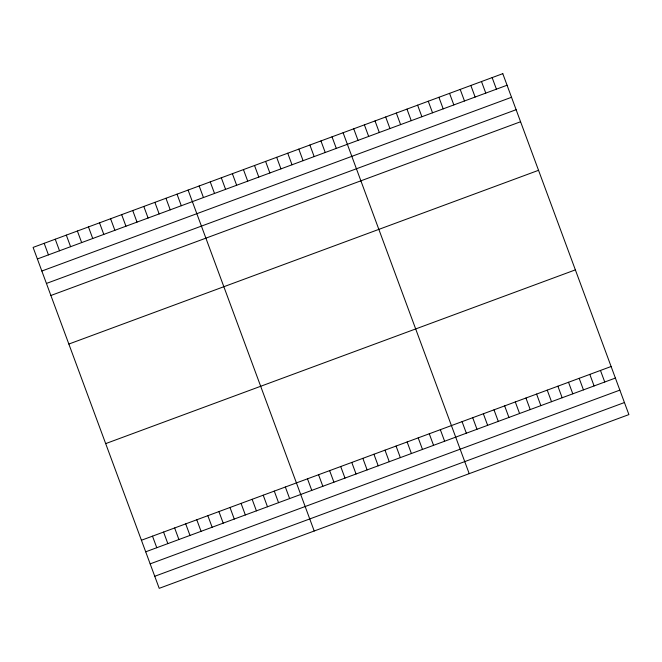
<?xml version="1.0" encoding="UTF-8"?>
<svg xmlns="http://www.w3.org/2000/svg" width="662" height="662" viewBox="0 0 662 662"><rect width="100%" height="100%" fill="white"/><g stroke="black" fill="none" stroke-linecap="round" stroke-linejoin="round"><path stroke-width="0.99" d="M37.378 258.974L507.067 85.233M41.838 271.023L511.527 97.281M46.431 283.444L516.12 109.702M50.883 295.492L520.572 121.75M68.848 344.05L538.537 170.308M105.68 443.614L575.369 269.873M141.428 540.25L611.117 366.508M145.706 551.81L615.387 378.068M150.158 563.867L619.847 390.125M154.751 576.279L624.44 402.537M492.139 77.603L496.417 89.171M600.467 370.447L604.745 382.007M481.497 81.542L485.776 93.11M589.817 374.386L594.095 385.946M470.848 85.481L475.126 97.041M579.176 378.325L583.454 389.885M460.206 89.42L464.484 100.98M568.526 382.264L572.804 393.824M449.556 93.359L453.834 104.919M557.884 386.194L562.162 397.763M438.914 97.297L443.192 108.858M547.234 390.133L551.512 401.702M428.264 101.236L432.543 112.797M536.592 394.072L540.871 405.64M417.614 105.175L421.893 116.735M525.942 398.011L530.221 409.579M406.973 109.114L411.251 120.674M515.301 401.95L519.571 413.51M396.323 113.045L400.601 124.613M504.651 405.889L508.929 417.449M385.681 116.984L389.959 128.552M494.001 409.828L498.279 421.388M375.031 120.923L379.309 132.491M483.359 413.767L487.637 425.327M364.39 124.861L368.668 136.43M472.709 417.705L476.988 429.266M353.74 128.8L358.018 140.369M462.068 421.644L466.346 433.205M343.098 132.739L360.881 180.825M360.972 181.057L469.209 473.661M332.026 136.835L336.304 148.396M440.346 429.671L444.624 441.24M320.954 140.932L325.232 152.492M429.274 433.767L433.552 445.336M309.882 145.028L314.16 156.588M418.202 437.863L422.48 449.432M298.81 149.124L303.088 160.684M407.138 441.959L411.408 453.528M287.738 153.22L292.016 164.78M396.066 446.056L400.345 457.624M276.666 157.308L280.945 168.876M384.994 450.152L389.273 461.712M265.594 161.404L269.873 172.972M373.922 454.248L378.201 465.808M254.522 165.5L258.801 177.068M362.85 458.344L367.129 469.904M243.451 169.596L247.729 181.165M351.779 462.44L356.057 474M232.379 173.692L236.657 185.261M340.707 466.536L344.985 478.096M221.315 177.788L225.585 189.349M329.635 470.632L333.913 482.193M210.243 181.885L214.521 193.445M318.563 474.72L322.841 486.289M199.171 185.981L203.449 197.541M307.491 478.816L311.769 490.385M188.099 190.077L205.882 238.155M205.973 238.394L314.21 530.998M177.027 194.173L181.305 205.733M285.347 487.009L289.625 498.577M165.955 198.269L170.233 209.829M274.283 491.105L278.553 502.673M154.883 202.357L159.161 213.925M263.211 495.201L267.489 506.761M143.811 206.453L148.089 218.021M252.139 499.297L256.417 510.857M132.739 210.549L137.017 222.118M241.067 503.393L245.345 514.953M121.667 214.645L125.945 226.214M229.995 507.489L234.274 519.049M110.595 218.741L114.874 230.31M218.923 511.585L223.202 523.146M99.523 222.837L103.802 234.398M207.851 515.681L212.13 527.242M88.46 226.934L92.73 238.494M196.78 519.769L201.058 531.338M77.388 231.03L81.666 242.59M185.708 523.865L189.986 535.434M66.316 235.126L70.594 246.686M174.636 527.962L178.914 539.53M55.244 239.222L59.522 250.782M163.564 532.058L167.842 543.626M44.172 243.318L48.45 254.878M152.5 536.154L156.77 547.714M502.789 73.664L33.1 247.406L159.211 588.336L628.9 414.594L502.789 73.664"/></g></svg>
